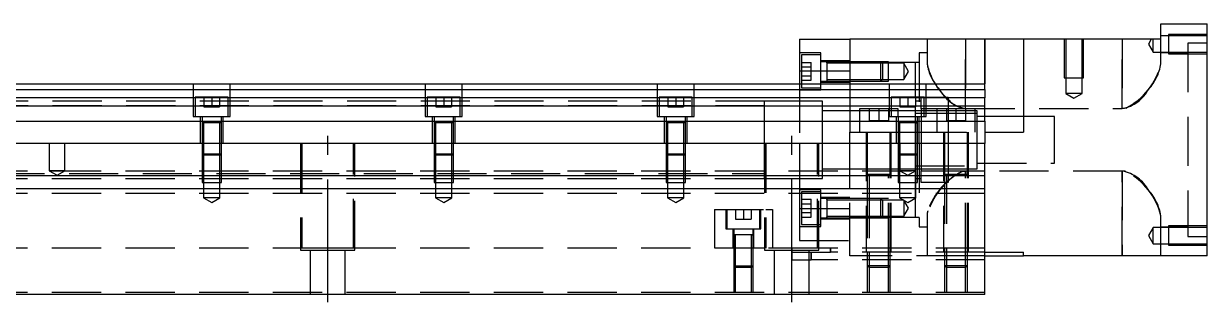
# Model space of a CAD drawing. Extents: x -20 to 926, y -277 to 102.
# Drawn here: x 451.4 to 757.5, y -239 to -167 of the extents above; entities that cross this region are included whole.
import ezdxf

# ---------------------------------------------------------------- set-up
doc = ezdxf.new("R2010")
doc.units = 0
doc.linetypes.add('CENTER', pattern=[50.8, 31.75, -6.35, 6.35, -6.35])
doc.linetypes.add('DASHED', pattern=[19.05, 12.7, -6.35])
doc.layers.get('0').update_dxf_attribs({"linetype": 'CONTINUOUS'})
doc.layers.add('CENTER', color=1, linetype='CENTER')

msp = doc.modelspace()

# ---------------------------------------------------------------- linework, layer by layer
at = {"color": 7, "linetype": 'CONTINUOUS'}
for p, q in [((745.5, -171.03), (745.5, -167.03)), ((745.5, -167.03), (757.5, -167.03)), ((757.5, -227.03), (757.5, -167.03)), ((652, -171.03), (665, -171.03)), ((652, -171.03), (652, -179.24658)), ((700, -171.03), (665, -171.03)), ((665, -171.03), (665, -182.53)), ((700, -182.53), (700, -171.03)), ((710, -171.03), (700, -171.03)), ((710, -171.03), (710, -195.03)), ((745.5, -171.03), (710, -171.03)), ((652, -179.24658), (665, -179.24658)), ((652, -179.24658), (652, -182.53)), ((424.5, -182.53), (700, -182.53)), ((700, -184.069608), (700, -182.53)), ((424.5, -184.069608), (700, -184.069608)), ((700, -186.15154), (424.5, -186.15154)), ((700, -184.069608), (700, -186.15154)), ((700, -188.366666), (700, -186.15154)), ((700, -188.366666), (424.5, -188.366666)), ((700, -192.211934), (700, -188.366666)), ((424.5, -192.211934), (700, -192.211934)), ((700, -192.211934), (700, -198.03)), ((700, -195.03), (710, -195.03)), ((700, -198.03), (0, -198.03)), ((700, -206.33), (700, -198.03)), ((700, -206.33), (0, -206.33)), ((700, -209.73), (700, -206.33)), ((700, -209.73), (0, -209.73)), ((700, -237.03), (700, -209.73)), ((700, -226.03), (710, -226.03)), ((710, -227.03), (710, -226.03)), ((700, -227.03), (710, -227.03)), ((757.5, -227.03), (710, -227.03)), ((700, -237.03), (0, -237.03))]:
    msp.add_line(p, q, dxfattribs=at)
at = {"color": 3, "linetype": 'DASHED'}
for p, q in [((685, -171.03), (685, -177.402214)), ((695, -188.952252), (695, -171.03)), ((695, -171.03), (695, -188.952252)), ((700, -171.03), (700, -182.53)), ((720.500006, -171.03), (720.500006, -181.03)), ((720.9, -171.03), (720.9, -181.03)), ((725.1, -181.03), (725.1, -171.03)), ((725.499994, -181.03), (725.499994, -171.03)), ((735.5, -171.03), (735.5, -188.952252)), ((735.5, -188.952252), (735.5, -171.03)), ((743.009982, -171.03), (742.287564, -172.281262)), ((743.5, -174.381262), (743.5, -171.03)), ((747.5, -170.181262), (745.5, -170.181262)), ((745.5, -177.402214), (745.5, -171.03)), ((747.5, -169.781268), (747.5, -174.781258)), ((757.5, -169.781268), (747.5, -169.781268)), ((757.5, -170.181262), (747.5, -170.181262)), ((742.287564, -172.281262), (743.5, -174.381262)), ((743.5, -174.381262), (747.5, -174.381262)), ((747.5, -174.381262), (757.5, -174.381262)), ((752.5, -172.03), (752.5, -222.03)), ((757.5, -172.03), (752.5, -172.03)), ((657.5, -174.60233), (652, -174.60233)), ((652.5, -175.10233), (652.5, -179.35233)), ((657.5, -175.10233), (652.5, -175.10233)), ((652.5, -177.04293), (655, -177.04293)), ((655, -178.19763), (655, -177.04293)), ((657.5, -179.35233), (657.5, -174.60233)), ((665, -176.60233), (657.5, -176.60233)), ((659.1, -176.85233), (657.5, -176.85233)), ((659.1, -176.85233), (659.095, -176.85233)), ((659.1, -176.852326), (659.1, -176.853182)), ((659.1, -176.85233), (659.1, -177.10978)), ((659.1, -177.109798), (659.1, -176.85233)), ((664.99998, -176.85233), (659.1, -176.85233)), ((659.105, -176.85233), (659.1, -176.85233)), ((659.1, -177.10978), (659.1, -179.35233)), ((664.99998, -177.25233), (659.1, -177.25233)), ((673.1, -176.85233), (665, -176.85233)), ((673.100006, -176.852336), (665, -176.852336)), ((673.27767, -177.03), (665, -177.03)), ((673.5, -177.25233), (665, -177.25233)), ((673.1, -179.35233), (673.1, -176.85233)), ((673.5, -177.25233), (673.1, -176.85233)), ((675, -176.852336), (673.10002, -176.852336)), ((675, -177.03), (673.27767, -177.03)), ((673.5, -177.25233), (673.5, -181.45233)), ((675, -177.25233), (673.50002, -177.25233)), ((675, -181.852326), (675, -176.852336)), ((682, -177.03), (675, -177.03)), ((679, -177.25233), (675, -177.25233)), ((679, -177.25233), (679, -181.45233)), ((680.212436, -179.35233), (679, -177.25233)), ((682, -186.03), (682, -177.03)), ((683, -177.03), (682, -177.03)), ((683, -174.53), (683, -191.03)), ((685, -174.53), (683, -174.53)), ((752.5, -174.53), (745.5, -174.53)), ((747.5, -174.781258), (757.5, -174.781258)), ((652.5, -178.19763), (655, -178.19763)), ((652.5, -179.35233), (652.5, -182.53)), ((652.5, -180.507032), (655, -180.507032)), ((655, -180.507032), (655, -178.19763)), ((655, -181.661732), (655, -180.507032)), ((657.5, -184.10233), (657.5, -179.35233)), ((659.1, -179.2023), (659.1, -179.48317)), ((659.1, -179.35233), (659.1, -181.119324)), ((673.1, -181.85233), (673.1, -179.35233)), ((679, -181.45233), (680.212436, -179.35233)), ((495.25, -182.53), (495.25, -191.03)), ((504.75, -191.03), (504.75, -182.53)), ((555.25, -182.53), (555.25, -191.03)), ((564.75, -191.03), (564.75, -182.53)), ((615.25, -182.53), (615.25, -191.03)), ((624.75, -191.03), (624.75, -182.53)), ((652, -182.53), (652, -198.03)), ((652.5, -181.661732), (655, -181.661732)), ((652.5, -182.53), (652.5, -183.60233)), ((652.5, -183.60233), (657.5, -183.60233)), ((657.5, -181.85233), (659.1, -181.85233)), ((657.5, -182.10233), (665, -182.10233)), ((659.095, -181.85233), (659.1, -181.85233)), ((659.1, -181.119324), (659.1, -181.594932)), ((659.1, -181.119328), (659.1, -181.852336)), ((659.1, -181.45233), (664.99998, -181.45233)), ((659.1, -181.594932), (659.1, -181.85233)), ((659.1, -181.85233), (664.99998, -181.85233)), ((659.1, -181.85233), (659.105, -181.85233)), ((665, -181.45233), (673.5, -181.45233)), ((665, -181.852326), (673.1, -181.852326)), ((665, -181.85233), (673.1, -181.85233)), ((665, -182.53), (665, -195.03)), ((673.1, -181.85233), (673.5, -181.45233)), ((673.10002, -181.852326), (675, -181.852326)), ((673.50002, -181.45233), (675, -181.45233)), ((675, -181.45233), (679, -181.45233)), ((675.25, -182.53), (675.25, -191.03)), ((684.75, -191.03), (684.75, -182.53)), ((720.500006, -181.03), (725.499994, -181.03)), ((720.9, -181.03), (720.9, -185.03)), ((725.1, -185.03), (725.1, -181.03)), ((504.25, -186.03), (495.75, -186.03)), ((495.75, -186.03), (495.75, -191.03)), ((498, -186.03), (498, -188.53)), ((500, -186.03), (500, -188.53)), ((502, -186.03), (502, -188.53)), ((504.25, -191.03), (504.25, -186.03)), ((564.25, -186.03), (555.75, -186.03)), ((555.75, -186.03), (555.75, -191.03)), ((558, -186.03), (558, -188.53)), ((560, -186.03), (560, -188.53)), ((562, -186.03), (562, -188.53)), ((564.25, -191.03), (564.25, -186.03)), ((624.25, -186.03), (615.75, -186.03)), ((615.75, -186.03), (615.75, -191.03)), ((618, -186.03), (618, -188.53)), ((620, -186.03), (620, -188.53)), ((622, -186.03), (622, -188.53)), ((624.25, -191.03), (624.25, -186.03)), ((652, -184.10233), (657.5, -184.10233)), ((684.25, -186.03), (675.75, -186.03)), ((675.75, -186.03), (675.75, -191.03)), ((678, -186.03), (678, -188.53)), ((680, -186.03), (680, -188.53)), ((682, -186.03), (682, -188.53)), ((683.5, -189.03), (683.5, -186.03)), ((684.25, -186.03), (690.5, -186.03)), ((684.25, -191.03), (684.25, -186.03)), ((690.5, -186.03), (690.5, -189.03)), ((723, -185.03), (720.9, -185.03)), ((720.9, -185.03), (723, -186.242436)), ((725.1, -185.03), (723, -185.03)), ((723, -186.242436), (725.1, -185.03)), ((643, -188.28), (25, -188.28)), ((643, -187.03), (424.5, -187.03)), ((498, -188.53), (500, -188.53)), ((500, -188.53), (502, -188.53)), ((558, -188.53), (560, -188.53)), ((560, -188.53), (562, -188.53)), ((618, -188.53), (620, -188.53)), ((620, -188.53), (622, -188.53)), ((643, -187.03), (642.995, -187.03)), ((643, -187.030502), (643, -187.03)), ((652, -187.03), (643, -187.03)), ((643.005, -187.03), (643, -187.03)), ((643, -197.230066), (643, -187.030502)), ((658, -187.03), (652, -187.03)), ((658, -197.03), (658, -187.03)), ((665, -189.53), (658, -189.53)), ((667.5, -189.53), (665, -189.53)), ((675.75, -189.03), (667.5, -189.03)), ((667.5, -189.03), (667.5, -195.03)), ((675.75, -189.53), (667.5, -189.53)), ((670, -189.03), (670, -192.03)), ((672.5, -189.03), (672.5, -192.03)), ((675, -189.03), (675, -192.03)), ((677.5, -189.03), (675.75, -189.03)), ((677.5, -189.53), (675.75, -189.53)), ((677.5, -191.03), (677.5, -189.03)), ((682, -189.53), (677.5, -189.53)), ((678, -188.53), (680, -188.53)), ((680, -188.53), (682, -188.53)), ((682, -189.53), (681.995, -189.53)), ((683.5, -187.03), (682, -187.03)), ((682, -191.03), (682, -188.53)), ((682.005, -189.53), (682, -189.53)), ((683.5, -189.53), (682, -189.53)), ((684.25, -189.03), (683.5, -189.03)), ((683.5, -189.03), (683.5, -191.03)), ((684.25, -189.53), (683.5, -189.53)), ((687.5, -189.03), (684.25, -189.03)), ((687.5, -189.53), (684.25, -189.53)), ((697.5, -189.03), (687.5, -189.03)), ((687.5, -189.03), (687.5, -195.03)), ((690.5, -189.53), (687.5, -189.53)), ((690, -189.03), (690, -192.03)), ((690.5, -189.03), (690.5, -195.03)), ((697.5, -189.53), (690.5, -189.53)), ((692.5, -189.03), (692.5, -192.03)), ((695, -188.952252), (735.5, -188.952252)), ((695, -189.03), (695, -192.03)), ((697.5, -195.03), (697.5, -189.03)), ((698, -189.53), (697.5, -189.53)), ((698, -195.03), (698, -189.53)), ((735.847748, -188.936468), (735.5, -188.952252)), ((736.192382, -188.890138), (735.847748, -188.936468)), ((736.427222, -188.841004), (736.192382, -188.890138)), ((495.25, -191.03), (504.75, -191.03)), ((497, -191.03), (497, -198.03)), ((497.5, -191.03), (497.5, -192.63)), ((497.5, -192.625), (497.5, -192.63)), ((497.757468, -192.63), (497.5, -192.63)), ((497.5, -192.63), (497.5, -198.02998)), ((497.5, -192.63), (497.5, -192.635)), ((502.242552, -192.63), (497.757468, -192.63)), ((497.9, -192.63), (497.9, -198.02998)), ((502.1, -198.02998), (502.1, -192.63)), ((502.5, -192.63), (502.242552, -192.63)), ((502.5, -192.63), (502.5, -191.03)), ((502.5, -192.63), (502.5, -192.625)), ((502.5, -198.02998), (502.5, -192.63)), ((502.5, -192.635), (502.5, -192.63)), ((503, -198.03), (503, -191.03)), ((555.25, -191.03), (564.75, -191.03)), ((557, -191.03), (557, -198.03)), ((557.5, -191.03), (557.5, -192.63)), ((557.5, -192.625), (557.5, -192.63)), ((557.757468, -192.63), (557.5, -192.63)), ((557.5, -192.63), (557.5, -198.02998)), ((557.5, -192.63), (557.5, -192.635)), ((562.242552, -192.63), (557.757468, -192.63)), ((557.9, -192.63), (557.9, -198.02998)), ((562.1, -198.02998), (562.1, -192.63)), ((562.5, -192.63), (562.242552, -192.63)), ((562.5, -192.63), (562.5, -191.03)), ((562.5, -192.63), (562.5, -192.625)), ((562.5, -198.02998), (562.5, -192.63)), ((562.5, -192.635), (562.5, -192.63)), ((563, -198.03), (563, -191.03)), ((615.25, -191.03), (624.75, -191.03)), ((617, -191.03), (617, -198.03)), ((617.5, -191.03), (617.5, -192.63)), ((617.5, -192.625), (617.5, -192.63)), ((617.757468, -192.63), (617.5, -192.63)), ((617.5, -192.63), (617.5, -198.02998)), ((617.5, -192.63), (617.5, -192.635)), ((622.242552, -192.63), (617.757468, -192.63)), ((617.9, -192.63), (617.9, -198.02998)), ((622.1, -198.02998), (622.1, -192.63)), ((622.5, -192.63), (622.242552, -192.63)), ((622.5, -192.63), (622.5, -191.03)), ((622.5, -192.63), (622.5, -192.625)), ((622.5, -198.02998), (622.5, -192.63)), ((622.5, -192.635), (622.5, -192.63)), ((623, -198.03), (623, -191.03)), ((670, -192.03), (672.5, -192.03)), ((672.5, -192.03), (675, -192.03)), ((675.25, -191.03), (684.75, -191.03)), ((677, -191.03), (677, -198.03)), ((677.5, -191.03), (677.5, -192.63)), ((677.5, -192.625), (677.5, -192.63)), ((677.5, -192.63), (677.757448, -192.63)), ((677.757468, -192.63), (677.5, -192.63)), ((677.5, -192.63), (677.5, -198.02998)), ((677.5, -192.63), (677.5, -192.635)), ((682.242552, -192.63), (677.757468, -192.63)), ((677.9, -192.63), (677.9, -198.02998)), ((683.5, -190.28), (682, -190.28)), ((682, -192.628864), (682, -191.03)), ((682, -195.03), (682, -192.628864)), ((682.1, -198.02998), (682.1, -192.63)), ((682.5, -192.63), (682.242552, -192.63)), ((682.242602, -192.63), (682.5, -192.63)), ((682.5, -192.63), (682.5, -191.03)), ((682.5, -192.63), (682.5, -192.625)), ((682.5, -198.02998), (682.5, -192.63)), ((682.5, -192.635), (682.5, -192.63)), ((683, -198.03), (683, -191.03)), ((684.25, -190.28), (683.5, -190.28)), ((683.5, -191.03), (683.5, -195.03)), ((687.5, -190.28), (684.25, -190.28)), ((690.5, -190.28), (687.5, -190.28)), ((690, -192.03), (692.5, -192.03)), ((697.5, -190.28), (690.5, -190.28)), ((692.5, -192.03), (695, -192.03)), ((698, -190.28), (697.5, -190.28)), ((700, -191.03), (698, -191.03)), ((710, -191.03), (700, -191.03)), ((718, -191.03), (710, -191.03)), ((718, -197.03), (718, -191.03)), ((665, -198.03), (665, -195.03)), ((665, -195.03), (677.5, -195.03)), ((669.25, -195.03), (669.25, -226.03)), ((669.5, -195.03), (669.5, -198.03)), ((675.5, -206.035), (675.5, -195.03)), ((675.75, -226.03), (675.75, -195.03)), ((677.5, -195.03), (677.9, -195.03)), ((677.9, -195.03), (682.1, -195.03)), ((682, -197.03), (682, -195.03)), ((682.1, -195.03), (682.5, -195.03)), ((682.5, -195.03), (700, -195.03)), ((683.5, -195.03), (683.5, -205.03)), ((689.25, -195.03), (689.25, -226.03)), ((689.5, -195.03), (689.5, -206.035)), ((690.5, -195.03), (690.5, -205.03)), ((695.5, -206.035), (695.5, -195.03)), ((695.75, -226.03), (695.75, -195.03)), ((698, -197.03), (698, -195.03)), ((458, -198.03), (458, -205.03)), ((462, -205.03), (462, -198.03)), ((497.5, -198.03), (497.5, -200.63)), ((497.500006, -198.03), (497.500006, -200.630006)), ((497.9, -198.03), (497.9, -201.03)), ((502.1, -201.03), (502.1, -198.03)), ((502.499994, -200.630006), (502.499994, -198.03)), ((502.5, -200.63), (502.5, -198.03)), ((523, -198.03), (523, -225.53)), ((523.291796, -198.03), (523.291796, -225.03)), ((536.708204, -225.03), (536.708204, -198.03)), ((537, -225.53), (537, -198.03)), ((557.5, -198.03), (557.5, -200.63)), ((557.500006, -198.03), (557.500006, -200.630006)), ((557.9, -198.03), (557.9, -201.03)), ((562.1, -201.03), (562.1, -198.03)), ((562.499994, -200.630006), (562.499994, -198.03)), ((562.5, -200.63), (562.5, -198.03)), ((617.5, -198.03), (617.5, -200.63)), ((617.500006, -198.03), (617.500006, -200.630006)), ((617.9, -198.03), (617.9, -201.03)), ((622.1, -201.03), (622.1, -198.03)), ((622.499994, -200.630006), (622.499994, -198.03)), ((622.5, -200.63), (622.5, -198.03)), ((643, -207.03), (643, -197.230066)), ((643, -198.03), (643, -225.53)), ((643.291796, -198.03), (643.291796, -225.03)), ((652, -198.03), (652, -206.33)), ((656.708204, -225.03), (656.708204, -198.03)), ((657, -225.53), (657, -198.03)), ((658, -198.03), (658, -197.03)), ((658, -206.33), (658, -198.03)), ((665, -206.33), (665, -198.03)), ((669.5, -198.03), (669.5, -206.03)), ((677.5, -198.03), (677.5, -200.63)), ((677.500006, -198.03), (677.500006, -200.630006)), ((677.9, -198.03), (677.9, -201.03)), ((678, -198.03), (678, -205.03)), ((682, -198.03), (682, -197.03)), ((682, -205.03), (682, -198.03)), ((682.1, -201.03), (682.1, -198.03)), ((682.499994, -200.630006), (682.499994, -198.03)), ((682.5, -200.63), (682.5, -198.03)), ((683, -198.03), (683, -219.53)), ((698, -204.53), (698, -197.03)), ((718, -203.03), (718, -197.03)), ((497.5, -200.63), (502.5, -200.63)), ((497.5, -200.63), (497.9, -201.03)), ((497.500006, -200.63002), (497.500006, -206.33)), ((502.1, -201.03), (497.9, -201.03)), ((497.9, -201.03002), (497.9, -208.03)), ((502.1, -201.03), (502.5, -200.63)), ((502.1, -208.03), (502.1, -201.03002)), ((502.499994, -206.33), (502.499994, -200.63002)), ((557.5, -200.63), (562.5, -200.63)), ((557.5, -200.63), (557.9, -201.03)), ((557.500006, -200.63002), (557.500006, -206.33)), ((562.1, -201.03), (557.9, -201.03)), ((557.9, -201.03002), (557.9, -208.03)), ((562.1, -201.03), (562.5, -200.63)), ((562.1, -208.03), (562.1, -201.03002)), ((562.499994, -206.33), (562.499994, -200.63002)), ((617.5, -200.63), (622.5, -200.63)), ((617.5, -200.63), (617.9, -201.03)), ((617.500006, -200.63002), (617.500006, -206.33)), ((622.1, -201.03), (617.9, -201.03)), ((617.9, -201.03002), (617.9, -208.03)), ((622.1, -201.03), (622.5, -200.63)), ((622.1, -208.03), (622.1, -201.03002)), ((622.499994, -206.33), (622.499994, -200.63002)), ((677.5, -200.63), (682.5, -200.63)), ((677.5, -200.63), (677.9, -201.03)), ((677.500006, -200.63002), (677.500006, -206.33)), ((682.1, -201.03), (677.9, -201.03)), ((677.9, -201.03002), (677.9, -208.03)), ((682.1, -201.03), (682.5, -200.63)), ((682.1, -208.03), (682.1, -201.03002)), ((682.499994, -206.33), (682.499994, -200.63002)), ((462, -205.03), (458, -205.03)), ((458, -205.03), (460, -206.1847)), ((460, -206.1847), (462, -205.03)), ((658, -204.53), (665, -204.53)), ((665, -204.53), (669.5, -204.53)), ((669.5, -204.53), (682.005, -204.53)), ((682, -205.03), (678, -205.03)), ((678, -205.03), (680, -206.1847)), ((680, -206.1847), (682, -205.03)), ((681.995, -204.53), (690.5, -204.53)), ((682, -203.78), (698, -203.78)), ((682, -217.03), (682, -205.03)), ((682.005, -204.53), (690.5, -204.53)), ((683.5, -205.03), (690.5, -205.03)), ((683.5, -208.03), (683.5, -205.03)), ((690.5, -204.53), (698, -204.53)), ((690.5, -205.03), (690.5, -208.03)), ((698, -203.03), (718, -203.03)), ((700, -205.18), (0, -205.18)), ((25, -205.78), (643, -205.78)), ((382.499994, -207.03), (643.005, -207.03)), ((497.500006, -206.33), (497.500006, -208.03)), ((497.500006, -207.03), (502.499994, -207.03)), ((497.500006, -208.03), (502.499994, -208.03)), ((497.9, -208.03), (497.9, -212.03)), ((502.1, -212.03), (502.1, -208.03)), ((502.499994, -208.03), (502.499994, -206.33)), ((557.500006, -206.33), (557.500006, -208.03)), ((557.500006, -207.03), (562.499994, -207.03)), ((557.500006, -208.03), (562.499994, -208.03)), ((557.9, -208.03), (557.9, -212.03)), ((562.1, -212.03), (562.1, -208.03)), ((562.499994, -208.03), (562.499994, -206.33)), ((617.500006, -206.33), (617.500006, -208.03)), ((617.500006, -207.03), (622.499994, -207.03)), ((617.500006, -208.03), (622.499994, -208.03)), ((617.9, -208.03), (617.9, -212.03)), ((622.1, -212.03), (622.1, -208.03)), ((622.499994, -208.03), (622.499994, -206.33)), ((642.995, -207.03), (643.291796, -207.03)), ((643.291796, -207.03), (652, -207.03)), ((652, -206.33), (652, -209.73)), ((652, -207.03), (656.708204, -207.03)), ((656.708204, -207.03), (658, -207.03)), ((658, -207.03), (658, -206.33)), ((665, -209.73), (665, -206.33)), ((675.500006, -206.03), (669.499994, -206.03)), ((675.500006, -206.03), (669.499994, -206.03)), ((669.5, -206.025), (669.5, -206.03)), ((669.849602, -206.03), (669.5, -206.03)), ((669.5, -206.03), (669.5, -206.33)), ((669.5, -206.03), (669.5, -206.035)), ((669.5, -206.33), (669.5, -209.73)), ((670, -206.03), (670, -206.33)), ((670, -206.33), (670, -209.73)), ((675, -226.02998), (675, -206.03)), ((675.5, -206.03), (675.15035, -206.03)), ((675.5, -226.02998), (675.5, -206.025)), ((677.500006, -206.33), (677.500006, -208.03)), ((677.500006, -208.03), (682.499994, -208.03)), ((677.9, -208.03), (677.9, -212.03)), ((682, -207.03), (683.5, -207.03)), ((682.1, -212.03), (682.1, -208.03)), ((682.499994, -208.03), (682.499994, -206.33)), ((690.5, -208.03), (683.5, -208.03)), ((689.5, -206.025), (689.5, -226.02998)), ((689.5, -206.03), (689.84965, -206.03)), ((689.849602, -206.03), (689.5, -206.03)), ((695.15035, -206.03), (689.849602, -206.03)), ((690, -206.03), (690, -226.02998)), ((694.072778, -205.218996), (694.258914, -205.178876)), ((695, -205.107748), (694.255708, -205.17949)), ((694.258914, -205.178876), (695, -205.107748)), ((735.5, -205.107748), (695, -205.107748)), ((695, -206.02998), (695, -205.107748)), ((695, -205.107748), (695, -206.02998)), ((695, -226.02998), (695, -206.03)), ((695.150204, -206.03), (695.5, -206.03)), ((695.5, -206.03), (695.15035, -206.03)), ((695.5, -226.02998), (695.5, -206.025)), ((735.5, -205.107748), (735.5, -227.03)), ((735.5, -227.03), (735.5, -205.107748)), ((735.847748, -205.123532), (735.5, -205.107748)), ((736.192382, -205.169862), (735.847748, -205.123532)), ((736.427222, -205.218996), (736.192382, -205.169862)), ((700, -210.88), (0, -210.88)), ((652, -209.73), (652, -214.81342)), ((657.5, -209.95767), (652, -209.95767)), ((652.5, -210.45767), (652.5, -214.70767)), ((656.708204, -210.45767), (652.5, -210.45767)), ((657.5, -210.45767), (656.708204, -210.45767)), ((657.5, -214.70767), (657.5, -209.95767)), ((665, -226.03), (665, -209.73)), ((669.5, -209.73), (669.5, -226.02998)), ((670, -209.73), (670, -226.02998)), ((502.1, -212.03), (497.9, -212.03)), ((497.9, -212.03), (500, -213.242436)), ((500, -213.242436), (502.1, -212.03)), ((562.1, -212.03), (557.9, -212.03)), ((557.9, -212.03), (560, -213.242436)), ((560, -213.242436), (562.1, -212.03)), ((622.1, -212.03), (617.9, -212.03)), ((617.9, -212.03), (620, -213.242436)), ((620, -213.242436), (622.1, -212.03)), ((652.5, -212.398268), (655, -212.398268)), ((652.5, -213.552968), (655, -213.552968)), ((655, -213.552968), (655, -212.398268)), ((655, -215.86237), (655, -213.552968)), ((665, -211.95767), (657.5, -211.95767)), ((659.1, -212.20767), (657.5, -212.20767)), ((659.1, -212.20767), (659.095, -212.20767)), ((659.1, -212.207664), (659.1, -212.60767)), ((659.1, -212.20767), (659.1, -212.465118)), ((659.1, -212.465136), (659.1, -212.20767)), ((664.99998, -212.20767), (659.1, -212.20767)), ((659.105, -212.20767), (659.1, -212.20767)), ((659.1, -212.465118), (659.1, -214.70767)), ((664.99998, -212.60767), (659.1, -212.60767)), ((669.5, -212.20767), (665, -212.20767)), ((669.5, -212.207674), (665, -212.207674)), ((669.5, -212.60767), (665, -212.60767)), ((670, -212.20767), (669.5, -212.20767)), ((670, -212.207674), (669.5, -212.207674)), ((670, -212.60767), (669.5, -212.60767)), ((673.1, -212.20767), (670, -212.20767)), ((673.1, -212.207674), (670, -212.207674)), ((673.5, -212.60767), (670, -212.60767)), ((673.1, -214.70767), (673.1, -212.20767)), ((673.5, -212.60767), (673.1, -212.20767)), ((675, -212.207674), (673.10002, -212.207674)), ((673.5, -212.60767), (673.5, -214.70767)), ((675, -212.60767), (673.50002, -212.60767)), ((679, -212.60767), (675, -212.60767)), ((682.1, -212.03), (677.9, -212.03)), ((677.9, -212.03), (680, -213.242436)), ((679, -212.60767), (679, -216.80767)), ((680.212436, -214.70767), (679, -212.60767)), ((680, -213.242436), (682.1, -212.03)), ((630, -215.03), (643.291796, -215.03)), ((630, -215.03), (630, -225.03)), ((633, -215.03), (633, -220.03)), ((633.25, -215.03), (633.25, -220.03)), ((635.5, -215.03), (635.5, -217.53)), ((637.5, -215.03), (637.5, -217.53)), ((639.5, -215.03), (639.5, -217.53)), ((641.75, -220.03), (641.75, -215.03)), ((642, -220.03), (642, -215.03)), ((643.291796, -215.03), (645, -215.03)), ((645, -215.03), (645, -225.03)), ((652, -214.81342), (652, -223.03)), ((652, -214.81342), (656.708204, -214.81342)), ((652.5, -214.70767), (652.5, -218.95767)), ((652.5, -215.86237), (655, -215.86237)), ((652.5, -217.01707), (655, -217.01707)), ((655, -217.01707), (655, -215.86237)), ((656.708204, -214.81342), (665, -214.81342)), ((657.5, -219.45767), (657.5, -214.70767)), ((657.5, -217.20767), (659.105, -217.20767)), ((659.095, -217.20767), (664.99998, -217.20767)), ((659.1, -214.565624), (659.1, -214.849714)), ((659.1, -214.70767), (659.1, -216.950272)), ((659.1, -216.80767), (659.1, -217.207674)), ((659.1, -216.80767), (664.99998, -216.80767)), ((659.1, -217.20767), (659.1, -216.95022)), ((659.1, -216.950272), (659.1, -217.20767)), ((659.1, -216.950272), (659.1, -217.20767)), ((665, -216.80767), (669.5, -216.80767)), ((665, -217.03), (669.5, -217.03)), ((665, -217.207664), (669.5, -217.207664)), ((665, -217.20767), (669.5, -217.20767)), ((669.5, -216.80767), (670, -216.80767)), ((669.5, -217.03), (670, -217.03)), ((669.5, -217.207664), (670, -217.207664)), ((669.5, -217.20767), (670, -217.20767)), ((670, -216.80767), (673.5, -216.80767)), ((670, -217.03), (682, -217.03)), ((670, -217.207664), (673.1, -217.207664)), ((670, -217.20767), (673.1, -217.20767)), ((673.1, -217.20767), (673.1, -214.70767)), ((673.1, -217.20767), (673.5, -216.80767)), ((673.10002, -217.207664), (675, -217.207664)), ((673.5, -214.70767), (673.5, -216.80767)), ((673.50002, -216.80767), (675, -216.80767)), ((675, -216.80767), (679, -216.80767)), ((679, -216.80767), (680.212436, -214.70767)), ((682, -217.03), (683, -217.03)), ((685, -216.657786), (685, -227.03)), ((745.5, -227.03), (745.5, -216.657786)), ((633, -220.03), (642, -220.03)), ((634.75, -220.03), (634.75, -225.03)), ((635, -220.03), (635, -221.635)), ((635.5, -217.53), (637.5, -217.53)), ((637.5, -217.53), (639.5, -217.53)), ((640, -221.635), (640, -220.03)), ((640.25, -225.03), (640.25, -220.03)), ((652, -219.45767), (657.5, -219.45767)), ((652.5, -218.95767), (657.5, -218.95767)), ((657.5, -217.45767), (665, -217.45767)), ((683, -219.53), (685, -219.53)), ((743.5, -219.678738), (742.287564, -221.778738)), ((743.5, -223.878738), (743.5, -219.678738)), ((747.5, -219.678738), (743.5, -219.678738)), ((745.5, -219.53), (752.5, -219.53)), ((747.5, -219.278742), (747.5, -224.278732)), ((757.5, -219.278742), (747.5, -219.278742)), ((757.5, -219.678738), (747.5, -219.678738)), ((635, -221.625), (635, -225.02998)), ((635, -221.63), (635.257448, -221.63)), ((635.257468, -221.63), (635, -221.63)), ((639.742552, -221.63), (635.257468, -221.63)), ((635.4, -221.63), (635.4, -225.02998)), ((639.6, -225.02998), (639.6, -221.63)), ((640, -221.63), (639.742552, -221.63)), ((639.742602, -221.63), (640, -221.63)), ((640, -225.02998), (640, -221.625)), ((652, -223.03), (665, -223.03)), ((742.287564, -221.778738), (743.5, -223.878738)), ((752.5, -222.03), (757.5, -222.03)), ((700, -225.03), (0, -225.03)), ((523, -225.53), (530, -225.53)), ((536.708204, -225.03), (523.291796, -225.03)), ((525.5, -225.53), (525.5, -237.03)), ((530, -225.53), (537, -225.53)), ((534.5, -237.03), (534.5, -225.53)), ((635, -225.03), (635, -229.63)), ((635.000006, -225.03), (635.000006, -229.630006)), ((635.4, -225.03), (635.4, -230.03)), ((639.6, -230.03), (639.6, -225.03)), ((639.999994, -229.630006), (639.999994, -225.03)), ((640, -229.63), (640, -225.03)), ((643, -225.53), (650, -225.53)), ((656.708204, -225.03), (643.291796, -225.03)), ((645.5, -225.53), (645.5, -237.03)), ((650, -225.03), (650, -226.03)), ((650, -225.53), (657, -225.53)), ((650, -226.03), (660, -226.03)), ((650, -226.03), (650, -228.03)), ((654.5, -237.03), (654.5, -225.53)), ((655, -228.03), (655, -226.03)), ((655, -226.03), (655, -228.03)), ((660, -226.03), (660, -225.03)), ((660, -225.03), (660, -226.03)), ((700, -226.03), (660, -226.03)), ((665, -227.03), (665, -226.03)), ((669.5, -226.03), (669.5, -229.53)), ((669.500006, -226.03), (669.500006, -229.530006)), ((670, -226.03), (670, -230.03)), ((675, -230.03), (675, -226.03)), ((675.499994, -229.530006), (675.499994, -226.03)), ((675.5, -229.53), (675.5, -226.03)), ((689.5, -226.03), (689.5, -229.53)), ((689.500006, -226.03), (689.500006, -229.530006)), ((690, -226.03), (690, -230.03)), ((695, -230.03), (695, -226.03)), ((695.499994, -229.530006), (695.499994, -226.03)), ((695.5, -229.53), (695.5, -226.03)), ((743.5, -223.878738), (747.5, -223.878738)), ((747.5, -223.878738), (757.5, -223.878738)), ((747.5, -224.278732), (757.5, -224.278732)), ((650, -228.03), (655, -228.03)), ((700, -228.03), (655, -228.03)), ((695, -227.03), (665, -227.03)), ((669.5, -229.53), (675.5, -229.53)), ((669.5, -229.53), (670, -230.03)), ((669.500006, -229.53002), (669.500006, -236.53)), ((675, -230.03), (675.5, -229.53)), ((675.499994, -236.53), (675.499994, -229.53002)), ((689.5, -229.53), (695.5, -229.53)), ((689.5, -229.53), (690, -230.03)), ((689.500006, -229.53002), (689.500006, -236.53)), ((695.5, -227.03), (695, -227.03)), ((695, -230.03), (695.5, -229.53)), ((695.499994, -236.53), (695.499994, -229.53002)), ((700, -227.03), (695.5, -227.03)), ((635, -229.63), (640, -229.63)), ((635, -229.63), (635.4, -230.03)), ((635.000006, -229.63002), (635.000006, -236.53)), ((639.6, -230.03), (635.4, -230.03)), ((635.4, -230.03002), (635.4, -236.53)), ((639.6, -230.03), (640, -229.63)), ((639.6, -236.53), (639.6, -230.03002)), ((639.999994, -236.53), (639.999994, -229.63002)), ((675, -230.03), (670, -230.03)), ((670, -230.03002), (670, -236.53)), ((675, -236.53), (675, -230.03002)), ((695, -230.03), (690, -230.03)), ((690, -230.03002), (690, -236.53)), ((695, -236.53), (695, -230.03002)), ((700, -236.53), (6.499992, -236.53))]:
    msp.add_line(p, q, dxfattribs=at)
for centre, radius, start, end in [((697.917859, -175.180248), 13.107563, 189.759785, 221.86184955), ((701.674954, -173.657528), 17.090252, 192.656903, 229.161821), ((728.4387, -173.187365), 17.574211, 297.03658446, 346.12340483), ((732.582141, -175.180248), 13.107563, 318.13815045, 350.240215), ((696.823107, -179.295691), 9.827151, 208.11991306, 259.3087055), ((695.637516, -182.273702), 6.70891, 220.013548, 264.547231), ((733.676893, -179.295691), 9.827151, 280.6912945, 331.88008694), ((702.0613, -220.872635), 17.574211, 117.03658446, 166.12340483), ((701.78864, -220.975156), 17.499947, 115.49641242, 161.42811956), ((733.676893, -214.764309), 9.827151, 28.11991306, 79.3087055), ((728.4387, -220.872635), 17.574211, 13.87659517, 62.96341554), ((732.582141, -218.879752), 13.107563, 9.759785, 41.86184955), ((689.622059, -216.749601), 4.622971, 163.04601178, 178.86199356)]:
    msp.add_arc(centre, radius, start, end, dxfattribs=at)
at = {"layer": 'CENTER', "color": 1, "linetype": 'CENTER'}
for p, q in [((530, -239.03), (530, -196.03)), ((650, -239.03), (650, -196.03))]:
    msp.add_line(p, q, dxfattribs=at)

doc.saveas('drawing.dxf')
